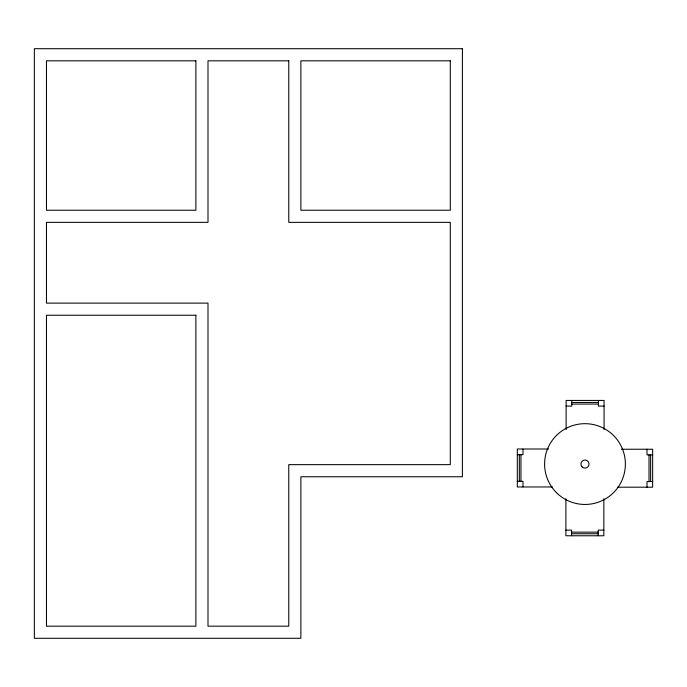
<?xml version="1.0" encoding="UTF-8"?>
<svg xmlns="http://www.w3.org/2000/svg" width="687" height="687" viewBox="0 0 687 687"><rect width="100%" height="100%" fill="white"/><g stroke="black" fill="none" stroke-linecap="round" stroke-linejoin="round"><path stroke-width="1.03" d="M571.773 402.453L598.429 402.453M571.773 404.076L598.429 404.076M566.122 406.094L571.773 406.094L571.773 400.435M604.079 406.094L598.429 406.094L598.429 400.435M548.561 449.006L517.32 449.006L517.32 486.963L552.451 486.963M621.409 449.238L652.65 449.238L652.65 487.195L617.519 487.195M517.32 454.657L522.979 454.657L522.979 449.006M652.65 454.888L646.999 454.888L646.999 449.238M517.32 481.312L522.979 481.312L522.979 486.963M652.65 481.544L646.999 481.544L646.999 487.195M565.89 530.115L571.541 530.115L571.541 535.766M603.847 530.115L598.197 530.115L598.197 535.766M571.541 532.133L598.197 532.133M571.541 533.747L598.197 533.747M650.632 454.888L650.632 481.544M649.017 454.888L649.017 481.544M604.079 429.547L604.079 400.435L566.122 400.435L566.122 429.547M603.847 498.745L603.847 535.766L565.89 535.766L565.89 498.745M520.961 454.657L520.961 481.312M519.338 454.657L519.338 481.312M462.403 48.708L34.35 48.708L34.35 638.292L300.872 638.292L300.872 476.761L462.403 476.761L462.403 48.708M195.881 60.825L46.467 60.825L46.467 210.239L195.881 210.239L195.881 60.825M288.763 60.825L207.998 60.825L207.998 222.356L46.467 222.356L46.467 303.122L207.998 303.122L207.998 626.175L288.763 626.175L288.763 464.644L450.294 464.644L450.294 222.356L288.763 222.356L288.763 60.825M450.294 60.825L300.872 60.825L300.872 210.239L450.294 210.239L450.294 60.825M195.881 315.23L46.467 315.23L46.467 626.175L195.881 626.175L195.881 315.23M556.427 492.622A40.378 40.378 0 0 0 623.994 474.519A40.378 40.378 0 0 0 574.538 425.055A40.378 40.378 0 0 0 556.427 492.622M582.129 466.92A4.036 4.036 0 0 0 588.888 465.108A4.036 4.036 0 0 0 583.941 460.161A4.036 4.036 0 0 0 582.129 466.92"/></g></svg>
